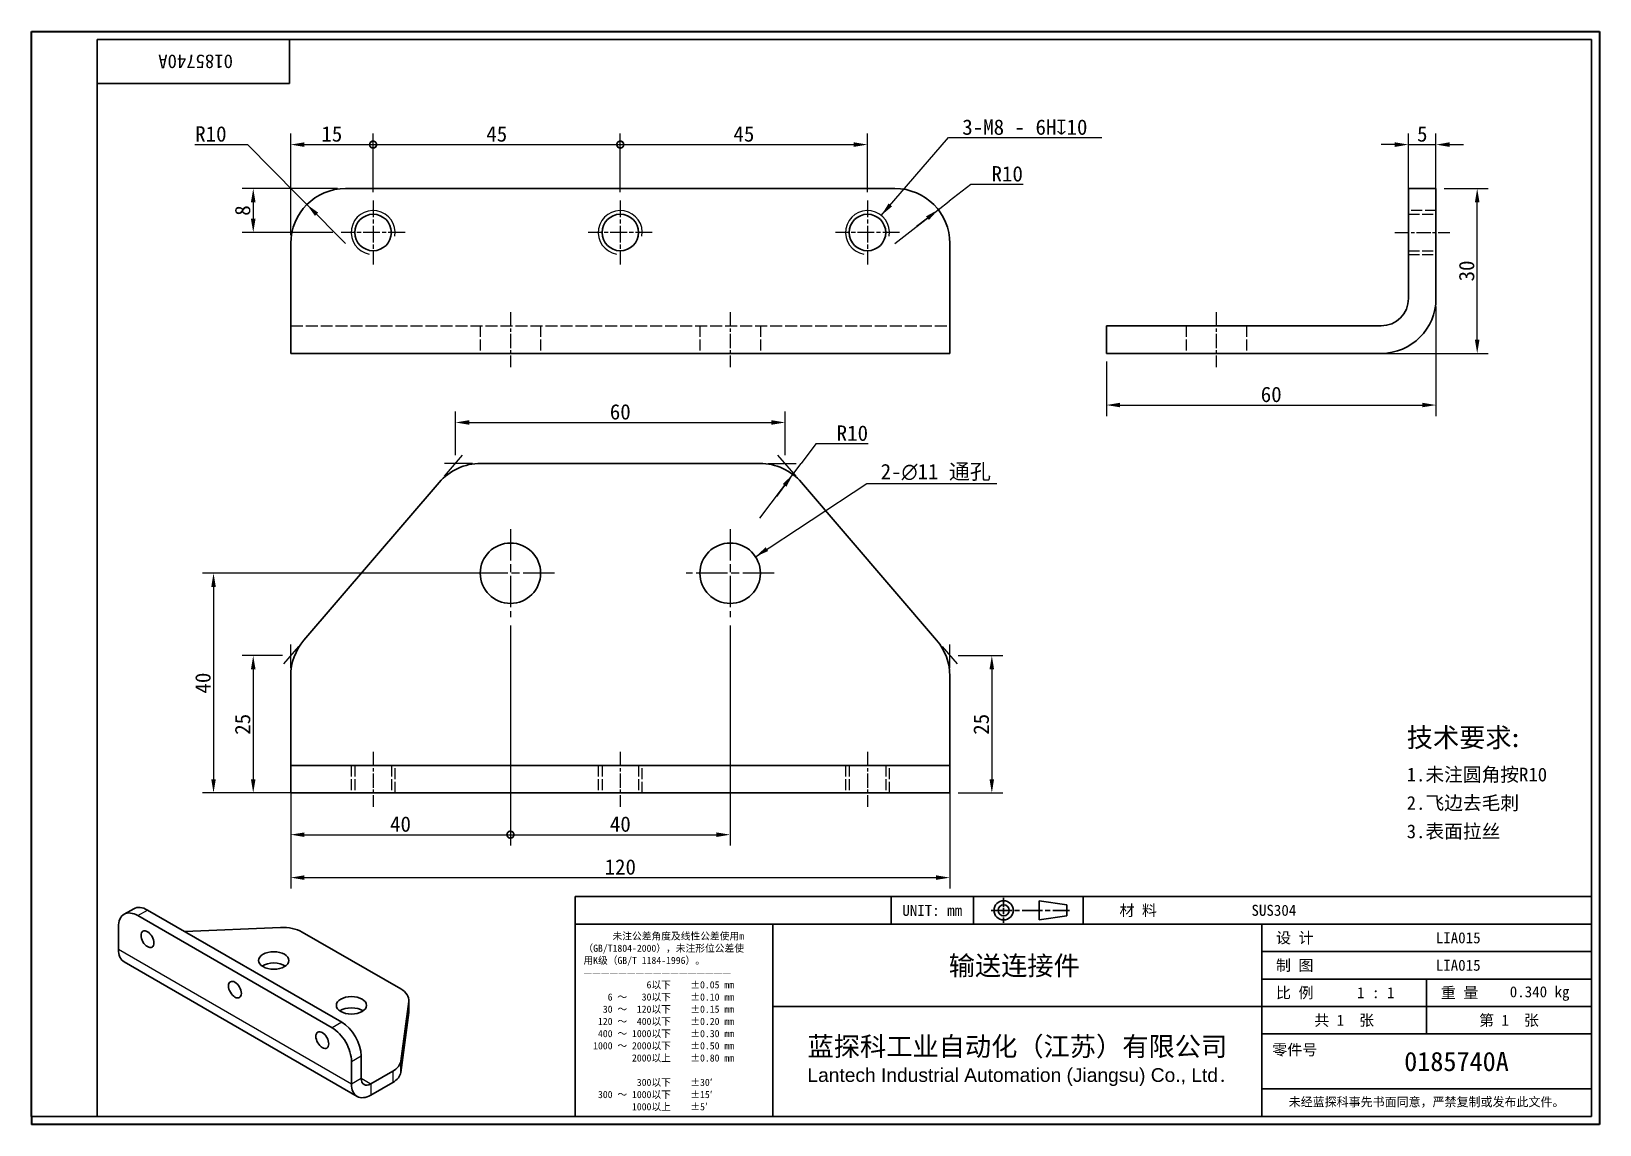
# Model space of a CAD drawing. Header units: millimetres. Extents: x 6 to 292, y 5 to 205.
import ezdxf
from ezdxf.enums import TextEntityAlignment as Align

# ---------------------------------------------------------------- set-up
doc = ezdxf.new("R2010")
doc.units = ezdxf.units.MM
doc.linetypes.add('CHAIN', pattern=[0.3543, 0.2362, -0.0295, 0.0591, -0.0295])
doc.linetypes.add('DASHED', pattern=[0.2067, 0.1654, -0.0413])
for name, color, linetype, lineweight in [('1', 7, 'Continuous', 18), ('可见 (ISO)', 7, 'Continuous', 25), ('可见窄的 (ISO)', 7, 'Continuous', 18), ('图框 (ISO)', 7, 'Continuous', 35), ('标题 (ISO)', 7, 'Continuous', 25)]:
    doc.layers.add(name, color=color, linetype=linetype, lineweight=lineweight)
for name, color, linetype, lineweight, true_color in [('中心标记 (ISO)', 1, 'CHAIN', 18, 0xff0000), ('中心线 (ISO)', 1, 'CHAIN', 18, 0xff0000), ('尺寸 (ISO)', 7, 'Continuous', 18, 0x008000), ('符号 (ISO)', 7, 'Continuous', 18, 0x008000), ('隐藏 (ISO)', 5, 'DASHED', 18, 0x0000ff)]:
    doc.layers.add(name, color=color, linetype=linetype, lineweight=lineweight, true_color=true_color)
doc.styles.add('文本样式164', font='SimSun.ttf')
doc.styles.add('文本样式165', font='SimSun.ttf')
doc.styles.add('文本样式74', font='SimSun.ttf')
doc.styles.add('最新国标', font='simfang.ttf')
doc.styles.add('注释文本 (ISO)', font='simfang.ttf')
doc.dimstyles.new('默认 (GB)', dxfattribs={"dimtxt": 2.8, "dimasz": 2.5, "dimexe": 2, "dimexo": 1.5, "dimgap": 0.5, "dimtad": 1, "dimtoh": 1, "dimdsep": 46, "dimtxsty": '最新国标', "dimcen": 0.09, "dimdle": 10, "dimclrd": 256, "dimclre": 256, "dimclrt": 256, "dimaunit": 1, "dimadec": 3, "dimazin": 2, "dimtfac": 0.535714, "dimtdec": 3, "dimtmove": 0, "dimatfit": 3, "dimfxl": 0, "dimtolj": 1, "dimlwd": -1, "dimlwe": -1, "dimarcsym": 0})
doc.dimstyles.new('默认 (GB)$7', dxfattribs={"dimtxt": 2.8, "dimasz": 2.5, "dimexe": 2, "dimexo": 1.5, "dimgap": 0.5, "dimtad": 1, "dimtoh": 1, "dimdsep": 46, "dimtxsty": '最新国标', "dimcen": 0.09, "dimdle": 10, "dimclrd": 256, "dimclre": 256, "dimclrt": 256, "dimaunit": 1, "dimadec": 3, "dimazin": 2, "dimtfac": 0.535714, "dimtdec": 3, "dimtmove": 0, "dimatfit": 3, "dimfxl": 0, "dimtolj": 1, "dimlwd": -1, "dimlwe": -1, "dimarcsym": 0})

# ---------------------------------------------------------------- blocks, each defined once
blk = doc.blocks.new('图框 最新国标')
at = {"layer": '图框 (ISO)'}
for p, q in [((6, 7), (6, 204.5)), ((6, 204.5), (291.5, 204.5)), ((291.5, 204.5), (291.5, 5.5)), ((6, 7), (6, 5.5)), ((6, 7), (6, 5.5)), ((291.5, 5.5), (6, 5.5))]:
    blk.add_line(p, q, dxfattribs=at)
at = {"layer": '图框 (ISO)', "color": 7, "linetype": 'Continuous', "lineweight": 25}
for p, q in [((18, 203), (290, 203)), ((18, 7), (18, 203)), ((18, 203), (290, 203)), ((53, 203), (53, 195)), ((290, 203), (290, 7)), ((290, 203), (290, 7)), ((53, 195), (18, 195)), ((290, 7), (6, 7)), ((290, 7), (18, 7))]:
    blk.add_line(p, q, dxfattribs=at)
at = {"layer": '图框 (ISO)', "style": '文本样式74'}
blk.add_attdef('零件代号_001', (42.7, 200.25), '', height=2.5, rotation=180, dxfattribs=at)
blk = doc.blocks.new('标题栏 最新国标')
at = {"layer": '标题 (ISO)'}
for p, q in [((381.98, -183.84), (196.98, -183.84)), ((196.98, -183.84), (196.98, -223.84)), ((254.48, -183.84), (254.48, -188.84)), ((269.48, -183.84), (269.48, -188.84)), ((281.48, -188.09), (281.48, -184.59)), ((281.48, -184.59), (286.48, -185.34)), ((286.48, -185.34), (286.48, -187.34)), ((289.48, -183.84), (289.48, -188.84)), ((381.98, -223.84), (381.98, -183.84)), ((383.48, -183.84), (383.48, -225.34)), ((286.48, -187.34), (281.48, -188.09)), ((196.98, -188.84), (381.98, -188.84)), ((232.98, -188.84), (232.98, -223.84)), ((321.98, -188.84), (321.98, -223.84)), ((321.98, -193.84), (381.98, -193.84)), ((321.98, -198.84), (381.98, -198.84)), ((351.98, -198.84), (351.98, -208.84)), ((321.98, -203.84), (232.98, -203.84)), ((321.98, -203.84), (381.98, -203.84)), ((321.98, -208.84), (381.98, -208.84)), ((321.98, -218.84), (381.98, -218.84)), ((196.98, -223.84), (381.98, -223.84)), ((383.48, -225.34), (196.98, -225.34))]:
    blk.add_line(p, q, dxfattribs=at)
at = {"layer": '标题 (ISO)', "linetype": 'CHAIN', "ltscale": 5.000333}
blk.add_line((274.98, -184.09), (274.98, -188.59), dxfattribs=at)
at = {"layer": '标题 (ISO)', "linetype": 'CHAIN', "ltscale": 15.834605}
blk.add_line((272.73, -186.34), (286.98, -186.34), dxfattribs=at)
at = {"layer": '标题 (ISO)'}
for radius in [1.75, 1]:
    blk.add_circle((274.98, -186.34), radius, dxfattribs=at)
at = {"layer": '1', "style": '文本样式164'}
for s, p in [('UNIT: mm', (261.98, -186.34)), ('材 料', (299.48, -186.34)), ('设 计', (327.98, -191.34)), ('制 图', (327.98, -196.34)), ('比 例', (327.98, -201.34)), ('重 量', (357.98, -201.34)), ('共 1  张', (336.98, -206.34)), ('第 1  张', (366.98, -206.34))]:
    blk.add_text(s, height=2, dxfattribs=at).set_placement(p, align=Align.MIDDLE_CENTER)
at = {"layer": '标题 (ISO)', "style": '注释文本 (ISO)'}
for s, insert, char_height, attachment_point, line_spacing_factor in [('\\fSimSun|b0|i0;{\\H1.3000;      未注公差角度及线性公差使用m\\P}\\fSimSun|b0|i0;{\\H1.3000;（GB/T1804-2000），未注形位公差使\\P}\\fSimSun|b0|i0;{\\H1.3000;用K级（GB/T 1184-1996）。\\P}\\fSimSun|b0|i0;{\\H1.3000;—————————————————\\P}\\fSimSun|b0|i0;{\\H1.3000;             6以下    ±0.05 mm\\P}\\fSimSun|b0|i0;{\\H1.3000;     6 ～   30以下    ±0.10 mm\\P}\\fSimSun|b0|i0;{\\H1.3000;    30 ～  120以下    ±0.15 mm\\P}\\fSimSun|b0|i0;{\\H1.3000;   120 ～  400以下    ±0.20 mm\\P}\\fSimSun|b0|i0;{\\H1.3000;   400 ～ 1000以下    ±0.30 mm\\P}\\fSimSun|b0|i0;{\\H1.3000;  1000 ～ 2000以下    ±0.50 mm\\P}\\fSimSun|b0|i0;{\\H1.3000;          2000以上    ±0.80 mm\\P}\\fSimSun|b0|i0;{\\H1.3000;\\P}\\fSimSun|b0|i0;{\\H1.3000;           300以下    ±30′\\P}\\fSimSun|b0|i0;{\\H1.3000;   300 ～ 1000以下    ±15′\\P}\\fSimSun|b0|i0;{\\H1.3000;          1000以上    ±5′}', (198.48, -206.63), 1.3, 4, 1.023913), ('{\\fMicrosoft YaHei|b0|i0|c134|p34;\\H1.75x;蓝探科工业自动化（江苏）有限公司\\P\\fArial|b0|i0|c0|p34;\\H0.71429x;Lantech Industrial Automation (Jiangsu) Co., Ltd\\fFangSong|b0|i0|c134|p49;.\\H1.15195x; }', (277.48, -213.84), 2, 5, 0.978695)]:
    blk.add_mtext(s, dxfattribs=dict(at, insert=insert, char_height=char_height, attachment_point=attachment_point, line_spacing_factor=line_spacing_factor))
at = {"layer": '标题 (ISO)', "attachment_point": 5, "style": '注释文本 (ISO)'}
for s, insert, char_height in [('\\fFangSong|b0|i0;零件号', (327.98, -211.84), 2), ('\\fSimSun|b0|i0;{\\H1.6000;未经蓝探科事先书面同意，严禁复制或发布此文件。}', (351.98, -221.34), 1.6)]:
    blk.add_mtext(s, dxfattribs=dict(at, insert=insert, char_height=char_height))
at = {"layer": '标题 (ISO)'}
for tag, p, height, style in [('材料_001', (320.09, -187.33), 2, '注释文本 (ISO)'), ('设计人_001', (353.65, -192.33), 2, '注释文本 (ISO)'), ('库存编号_001', (264.99, -198.15), 3.5, '文本样式165'), ('设计人_001', (353.65, -197.33), 2, '注释文本 (ISO)'), ('视图比例_001', (339.32, -202.33), 2, '注释文本 (ISO)'), ('质量\\P3;_001', (367.12, -202.16), 2, '注释文本 (ISO)'), ('零件代号_001', (347.9, -215.59), 3.5, '文本样式165')]:
    blk.add_attdef(tag, p, '', height=height, dxfattribs=dict(at, style=style))
blk = doc.blocks.new('_DotSmall')
at = {"color": 0, "linetype": 'ByBlock', "const_width": 0.5}
blk.add_lwpolyline([(-0.0625, 0, 1), (0.0625, 0, 1)], format="xyb", close=True, dxfattribs=at)
blk = doc.blocks.new('*D5')
at = {"layer": 'Defpoints', "color": 0, "transparency": 16777216}
for p in [(68.21, 183.89), (68.21, 173.71), (53.21, 165.89)]:
    blk.add_point(p, dxfattribs=at)
at = {"layer": '尺寸 (ISO)', "color": 116, "true_color": 0x00803f, "transparency": 16777216}
for p, q in [((53.21, 167.39), (53.21, 185.89)), ((68.21, 175.21), (68.21, 185.89)), ((55.71, 183.89), (68.21, 183.89))]:
    blk.add_line(p, q, dxfattribs=at)
blk.add_solid([(55.71, 184.31), (55.71, 183.47), (53.21, 183.89)], dxfattribs=at)
at = {"layer": '尺寸 (ISO)', "color": 116, "true_color": 0x00803f, "transparency": 16777216, "xscale": 2.5, "yscale": 2.5, "zscale": 2.5}
blk.add_blockref('_DotSmall', (68.21, 183.89), dxfattribs=at)
at = {"layer": '尺寸 (ISO)', "transparency": 16777216, "insert": (60.7, 185.81), "char_height": 2.8, "attachment_point": 5, "style": '最新国标'}
blk.add_mtext('\\A1;15', dxfattribs=at)
blk = doc.blocks.new('*D7')
at = {"layer": 'Defpoints', "color": 0, "transparency": 16777216}
for p in [(113.21, 183.89), (68.21, 173.71), (113.21, 173.71)]:
    blk.add_point(p, dxfattribs=at)
at = {"layer": '尺寸 (ISO)', "color": 116, "true_color": 0x00803f, "transparency": 16777216}
for p, q in [((68.21, 175.21), (68.21, 185.89)), ((113.21, 175.21), (113.21, 185.89)), ((68.21, 183.89), (113.21, 183.89))]:
    blk.add_line(p, q, dxfattribs=at)
at = {"layer": '尺寸 (ISO)', "color": 116, "true_color": 0x00803f, "transparency": 16777216, "xscale": 2.5, "yscale": 2.5, "zscale": 2.5, "rotation": 180}
blk.add_blockref('_DotSmall', (68.21, 183.89), dxfattribs=at)
at = {"layer": '尺寸 (ISO)', "color": 116, "true_color": 0x00803f, "transparency": 16777216, "xscale": 2.5, "yscale": 2.5, "zscale": 2.5}
blk.add_blockref('_DotSmall', (113.21, 183.89), dxfattribs=at)
at = {"layer": '尺寸 (ISO)', "transparency": 16777216, "insert": (90.72, 185.81), "char_height": 2.8, "attachment_point": 5, "style": '最新国标'}
blk.add_mtext('\\A1;45', dxfattribs=at)
blk = doc.blocks.new('*D8')
at = {"layer": 'Defpoints', "color": 0, "transparency": 16777216}
for p in [(158.21, 183.89), (113.21, 173.71), (158.21, 173.71)]:
    blk.add_point(p, dxfattribs=at)
at = {"layer": '尺寸 (ISO)', "color": 116, "true_color": 0x00803f, "transparency": 16777216}
for p, q in [((113.21, 175.21), (113.21, 185.89)), ((158.21, 175.21), (158.21, 185.89)), ((113.21, 183.89), (155.71, 183.89))]:
    blk.add_line(p, q, dxfattribs=at)
blk.add_solid([(155.71, 184.31), (155.71, 183.47), (158.21, 183.89)], dxfattribs=at)
at = {"layer": '尺寸 (ISO)', "color": 116, "true_color": 0x00803f, "transparency": 16777216, "xscale": 2.5, "yscale": 2.5, "zscale": 2.5, "rotation": 180}
blk.add_blockref('_DotSmall', (113.21, 183.89), dxfattribs=at)
at = {"layer": '尺寸 (ISO)', "transparency": 16777216, "insert": (135.72, 185.81), "char_height": 2.8, "attachment_point": 5, "style": '最新国标'}
blk.add_mtext('\\A1;45', dxfattribs=at)
blk = doc.blocks.new('*D9')
at = {"layer": 'Defpoints', "color": 0, "transparency": 16777216}
for p in [(261.71, 155.89), (201.71, 145.89), (261.71, 136.48)]:
    blk.add_point(p, dxfattribs=at)
at = {"layer": '尺寸 (ISO)', "color": 116, "true_color": 0x00803f, "transparency": 16777216}
for p, q in [((261.71, 154.39), (261.71, 134.48)), ((201.71, 144.39), (201.71, 134.48)), ((204.21, 136.48), (259.21, 136.48))]:
    blk.add_line(p, q, dxfattribs=at)
for points in [[(204.21, 136.9), (204.21, 136.07), (201.71, 136.48)], [(259.21, 136.9), (259.21, 136.07), (261.71, 136.48)]]:
    blk.add_solid(points, dxfattribs=at)
at = {"layer": '尺寸 (ISO)', "transparency": 16777216, "insert": (231.71, 138.4), "char_height": 2.8, "attachment_point": 5, "style": '最新国标'}
blk.add_mtext('\\A1;60', dxfattribs=at)
blk = doc.blocks.new('*D10')
at = {"layer": 'Defpoints', "color": 0, "transparency": 16777216}
for p in [(261.71, 175.89), (269.21, 175.89), (240.41, 145.89)]:
    blk.add_point(p, dxfattribs=at)
at = {"layer": '尺寸 (ISO)', "color": 116, "true_color": 0x00803f, "transparency": 16777216}
for p, q in [((263.21, 175.89), (271.21, 175.89)), ((269.21, 148.39), (269.21, 173.39)), ((241.91, 145.89), (271.21, 145.89))]:
    blk.add_line(p, q, dxfattribs=at)
for points in [[(268.79, 173.39), (269.63, 173.39), (269.21, 175.89)], [(268.79, 148.39), (269.63, 148.39), (269.21, 145.89)]]:
    blk.add_solid(points, dxfattribs=at)
at = {"layer": '尺寸 (ISO)', "transparency": 16777216, "insert": (267.3, 160.89), "char_height": 2.8, "attachment_point": 5, "rotation": 90, "style": '最新国标'}
blk.add_mtext('\\A1;30', dxfattribs=at)
blk = doc.blocks.new('*D11')
at = {"layer": 'Defpoints', "color": 0, "transparency": 16777216}
for p in [(261.71, 183.89), (256.71, 165.89), (261.71, 165.89)]:
    blk.add_point(p, dxfattribs=at)
at = {"layer": '尺寸 (ISO)', "color": 116, "true_color": 0x00803f, "transparency": 16777216}
for p, q in [((256.71, 167.39), (256.71, 185.89)), ((261.71, 167.39), (261.71, 185.89)), ((254.21, 183.89), (251.71, 183.89)), ((256.71, 183.89), (261.71, 183.89)), ((264.21, 183.89), (266.71, 183.89))]:
    blk.add_line(p, q, dxfattribs=at)
for points in [[(254.21, 184.31), (254.21, 183.47), (256.71, 183.89)], [(264.21, 184.31), (264.21, 183.47), (261.71, 183.89)]]:
    blk.add_solid(points, dxfattribs=at)
at = {"layer": '尺寸 (ISO)', "transparency": 16777216, "insert": (259.21, 185.81), "char_height": 2.8, "attachment_point": 5, "style": '最新国标'}
blk.add_mtext('\\A1;5', dxfattribs=at)
blk = doc.blocks.new('*D12')
at = {"layer": 'Defpoints', "color": 0, "transparency": 16777216}
for p in [(56.16, 172.98), (63.21, 165.89)]:
    blk.add_point(p, dxfattribs=at)
at = {"layer": '尺寸 (ISO)', "color": 116, "true_color": 0x00803f, "transparency": 16777216}
for p, q in [((35.77, 183.89), (45.32, 183.89)), ((45.32, 183.89), (54.4, 174.76)), ((56.16, 172.98), (54.4, 174.76)), ((63.21, 165.89), (56.16, 172.98)), ((57.93, 171.21), (59.69, 169.44))]:
    blk.add_line(p, q, dxfattribs=at)
blk.add_solid([(58.22, 171.5), (57.63, 170.92), (56.16, 172.98)], dxfattribs=at)
at = {"layer": '尺寸 (ISO)', "transparency": 16777216, "insert": (38.68, 185.81), "char_height": 2.8, "attachment_point": 5, "style": '最新国标'}
blk.add_mtext('\\A1;R10', dxfattribs=at)
blk = doc.blocks.new('*D13')
at = {"layer": 'Defpoints', "color": 0, "transparency": 16777216}
for p in [(63.21, 175.89), (46.39, 167.89), (62.39, 167.89)]:
    blk.add_point(p, dxfattribs=at)
at = {"layer": '尺寸 (ISO)', "color": 116, "true_color": 0x00803f, "transparency": 16777216}
for p, q in [((61.71, 175.89), (44.39, 175.89)), ((46.39, 173.39), (46.39, 170.39)), ((60.89, 167.89), (44.39, 167.89))]:
    blk.add_line(p, q, dxfattribs=at)
for points in [[(45.97, 173.39), (46.81, 173.39), (46.39, 175.89)], [(45.97, 170.39), (46.81, 170.39), (46.39, 167.89)]]:
    blk.add_solid(points, dxfattribs=at)
at = {"layer": '尺寸 (ISO)', "transparency": 16777216, "insert": (44.47, 171.89), "char_height": 2.8, "attachment_point": 5, "rotation": 90, "style": '最新国标'}
blk.add_mtext('\\A1;8', dxfattribs=at)
blk = doc.blocks.new('*D14')
at = {"layer": 'Defpoints', "color": 0, "transparency": 16777216}
for p in [(53.21, 90.87), (46.39, 65.87), (63.21, 65.87)]:
    blk.add_point(p, dxfattribs=at)
at = {"layer": '尺寸 (ISO)', "color": 116, "true_color": 0x00803f, "transparency": 16777216}
for p, q in [((51.71, 90.87), (44.39, 90.87)), ((46.39, 88.37), (46.39, 68.37)), ((61.71, 65.87), (44.39, 65.87))]:
    blk.add_line(p, q, dxfattribs=at)
for points in [[(45.97, 88.37), (46.81, 88.37), (46.39, 90.87)], [(45.97, 68.37), (46.81, 68.37), (46.39, 65.87)]]:
    blk.add_solid(points, dxfattribs=at)
at = {"layer": '尺寸 (ISO)', "transparency": 16777216, "insert": (44.47, 78.37), "char_height": 2.8, "attachment_point": 5, "rotation": 90, "style": '最新国标'}
blk.add_mtext('\\A1;25', dxfattribs=at)
blk = doc.blocks.new('*D15')
at = {"layer": 'Defpoints', "color": 0, "transparency": 16777216}
for p in [(173.21, 90.87), (173.21, 65.87), (180.85, 65.87)]:
    blk.add_point(p, dxfattribs=at)
at = {"layer": '尺寸 (ISO)', "color": 116, "true_color": 0x00803f, "transparency": 16777216}
for p, q in [((174.71, 90.87), (182.85, 90.87)), ((180.85, 88.37), (180.85, 68.37)), ((174.71, 65.87), (182.85, 65.87))]:
    blk.add_line(p, q, dxfattribs=at)
for points in [[(180.43, 88.37), (181.26, 88.37), (180.85, 90.87)], [(180.43, 68.37), (181.26, 68.37), (180.85, 65.87)]]:
    blk.add_solid(points, dxfattribs=at)
at = {"layer": '尺寸 (ISO)', "transparency": 16777216, "insert": (178.93, 78.37), "char_height": 2.8, "attachment_point": 5, "rotation": 90, "style": '最新国标'}
blk.add_mtext('\\A1;25', dxfattribs=at)
blk = doc.blocks.new('*D16')
at = {"layer": 'Defpoints', "color": 0, "transparency": 16777216}
for p in [(93.21, 105.87), (39.16, 65.87), (63.21, 65.87)]:
    blk.add_point(p, dxfattribs=at)
at = {"layer": '尺寸 (ISO)', "color": 116, "true_color": 0x00803f, "transparency": 16777216}
for p, q in [((91.71, 105.87), (37.16, 105.87)), ((39.16, 103.37), (39.16, 68.37)), ((61.71, 65.87), (37.16, 65.87))]:
    blk.add_line(p, q, dxfattribs=at)
for points in [[(38.75, 103.37), (39.58, 103.37), (39.16, 105.87)], [(38.75, 68.37), (39.58, 68.37), (39.16, 65.87)]]:
    blk.add_solid(points, dxfattribs=at)
at = {"layer": '尺寸 (ISO)', "transparency": 16777216, "insert": (37.25, 85.87), "char_height": 2.8, "attachment_point": 5, "rotation": 90, "style": '最新国标'}
blk.add_mtext('\\A1;40', dxfattribs=at)
blk = doc.blocks.new('*D17')
at = {"layer": 'Defpoints', "color": 0, "transparency": 16777216}
for p in [(93.21, 97.87), (53.21, 75.87), (93.21, 58.28)]:
    blk.add_point(p, dxfattribs=at)
at = {"layer": '尺寸 (ISO)', "color": 116, "true_color": 0x00803f, "transparency": 16777216}
for p, q in [((93.21, 96.37), (93.21, 56.28)), ((53.21, 74.37), (53.21, 56.28)), ((55.71, 58.28), (93.21, 58.28))]:
    blk.add_line(p, q, dxfattribs=at)
blk.add_solid([(55.71, 58.69), (55.71, 57.86), (53.21, 58.28)], dxfattribs=at)
at = {"layer": '尺寸 (ISO)', "color": 116, "true_color": 0x00803f, "transparency": 16777216, "xscale": 2.5, "yscale": 2.5, "zscale": 2.5}
blk.add_blockref('_DotSmall', (93.21, 58.28), dxfattribs=at)
at = {"layer": '尺寸 (ISO)', "transparency": 16777216, "insert": (73.2, 60.19), "char_height": 2.8, "attachment_point": 5, "style": '最新国标'}
blk.add_mtext('\\A1;40', dxfattribs=at)
blk = doc.blocks.new('*D18')
at = {"layer": 'Defpoints', "color": 0, "transparency": 16777216}
for p in [(93.21, 97.87), (133.21, 97.87), (133.21, 58.28)]:
    blk.add_point(p, dxfattribs=at)
at = {"layer": '尺寸 (ISO)', "color": 116, "true_color": 0x00803f, "transparency": 16777216}
for p, q in [((93.21, 96.37), (93.21, 56.28)), ((133.21, 96.37), (133.21, 56.28)), ((93.21, 58.28), (130.71, 58.28))]:
    blk.add_line(p, q, dxfattribs=at)
blk.add_solid([(130.71, 58.69), (130.71, 57.86), (133.21, 58.28)], dxfattribs=at)
at = {"layer": '尺寸 (ISO)', "color": 116, "true_color": 0x00803f, "transparency": 16777216, "xscale": 2.5, "yscale": 2.5, "zscale": 2.5, "rotation": 180}
blk.add_blockref('_DotSmall', (93.21, 58.28), dxfattribs=at)
at = {"layer": '尺寸 (ISO)', "transparency": 16777216, "insert": (113.22, 60.19), "char_height": 2.8, "attachment_point": 5, "style": '最新国标'}
blk.add_mtext('\\A1;40', dxfattribs=at)
blk = doc.blocks.new('*D19')
at = {"layer": 'Defpoints', "color": 0, "transparency": 16777216}
for p in [(143.21, 133.31), (83.21, 125.87), (143.21, 125.87)]:
    blk.add_point(p, dxfattribs=at)
at = {"layer": '尺寸 (ISO)', "color": 116, "true_color": 0x00803f, "transparency": 16777216}
for p, q in [((83.21, 127.37), (83.21, 135.31)), ((143.21, 127.37), (143.21, 135.31)), ((85.71, 133.31), (140.71, 133.31))]:
    blk.add_line(p, q, dxfattribs=at)
for points in [[(85.71, 133.73), (85.71, 132.89), (83.21, 133.31)], [(140.71, 133.73), (140.71, 132.89), (143.21, 133.31)]]:
    blk.add_solid(points, dxfattribs=at)
at = {"layer": '尺寸 (ISO)', "transparency": 16777216, "insert": (113.21, 135.23), "char_height": 2.8, "attachment_point": 5, "style": '最新国标'}
blk.add_mtext('\\A1;60', dxfattribs=at)
blk = doc.blocks.new('*D20')
at = {"layer": 'Defpoints', "color": 0, "transparency": 16777216}
for p in [(144.63, 123.86), (138.61, 115.87)]:
    blk.add_point(p, dxfattribs=at)
at = {"layer": '尺寸 (ISO)', "color": 116, "true_color": 0x00803f, "transparency": 16777216}
for p, q in [((148.82, 129.43), (146.13, 125.86)), ((158.36, 129.43), (148.82, 129.43)), ((144.63, 123.86), (146.13, 125.86)), ((138.61, 115.87), (144.63, 123.86)), ((143.12, 121.86), (141.62, 119.86))]:
    blk.add_line(p, q, dxfattribs=at)
blk.add_solid([(142.79, 122.11), (143.46, 121.61), (144.63, 123.86)], dxfattribs=at)
at = {"layer": '尺寸 (ISO)', "transparency": 16777216, "insert": (155.46, 131.35), "char_height": 2.8, "attachment_point": 5, "style": '最新国标'}
blk.add_mtext('\\A1;R10', dxfattribs=at)
blk = doc.blocks.new('*D21')
at = {"layer": 'Defpoints', "color": 0, "transparency": 16777216}
for p in [(171.1, 172.04), (163.21, 165.89)]:
    blk.add_point(p, dxfattribs=at)
at = {"layer": '尺寸 (ISO)', "color": 116, "true_color": 0x00803f, "transparency": 16777216}
for p, q in [((177, 176.64), (173.07, 173.57)), ((186.55, 176.64), (177, 176.64)), ((163.21, 165.89), (171.1, 172.04)), ((171.1, 172.04), (173.07, 173.57)), ((169.13, 170.5), (167.16, 168.96))]:
    blk.add_line(p, q, dxfattribs=at)
blk.add_solid([(168.87, 170.83), (169.39, 170.17), (171.1, 172.04)], dxfattribs=at)
at = {"layer": '尺寸 (ISO)', "transparency": 16777216, "insert": (183.65, 178.55), "char_height": 2.8, "attachment_point": 5, "style": '最新国标'}
blk.add_mtext('\\A1;R10', dxfattribs=at)
blk = doc.blocks.new('*D22')
at = {"layer": 'Defpoints', "color": 0, "transparency": 16777216}
for p in [(53.21, 75.87), (173.21, 75.87), (173.21, 50.46)]:
    blk.add_point(p, dxfattribs=at)
at = {"layer": '尺寸 (ISO)', "color": 116, "true_color": 0x00803f, "transparency": 16777216}
for p, q in [((53.21, 74.37), (53.21, 48.46)), ((173.21, 74.37), (173.21, 48.46)), ((55.71, 50.46), (170.71, 50.46))]:
    blk.add_line(p, q, dxfattribs=at)
for points in [[(55.71, 50.88), (55.71, 50.05), (53.21, 50.46)], [(170.71, 50.88), (170.71, 50.05), (173.21, 50.46)]]:
    blk.add_solid(points, dxfattribs=at)
at = {"layer": '尺寸 (ISO)', "transparency": 16777216, "insert": (113.21, 52.38), "char_height": 2.8, "attachment_point": 5, "style": '最新国标'}
blk.add_mtext('\\A1;120', dxfattribs=at)

msp = doc.modelspace()

# ---------------------------------------------------------------- linework, layer by layer
at = {"layer": '中心标记 (ISO)', "ltscale": 12.942133}
for p, q in [((68.2143, 173.7139), (68.2143, 162.0669)), ((113.2143, 173.7139), (113.2143, 162.0669)), ((158.2143, 173.7139), (158.2143, 162.0669)), ((74.0378, 167.8904), (62.3908, 167.8904)), ((119.0378, 167.8904), (107.3908, 167.8904)), ((164.0378, 167.8904), (152.3908, 167.8904))]:
    msp.add_line(p, q, dxfattribs=at)
at = {"layer": '中心标记 (ISO)', "ltscale": 23.990969}
for p, q in [((93.2143, 113.8668), (93.2143, 97.8668)), ((133.2143, 113.8668), (133.2143, 97.8668)), ((101.2143, 105.8668), (85.2143, 105.8668)), ((141.2143, 105.8668), (125.2143, 105.8668))]:
    msp.add_line(p, q, dxfattribs=at)
at = {"layer": '中心线 (ISO)', "ltscale": 11.111974}
for p, q in [((254.209, 167.8904), (264.209, 167.8904)), ((93.2143, 153.3904), (93.2143, 143.3904)), ((133.2143, 153.3904), (133.2143, 143.3904)), ((221.709, 153.3904), (221.709, 143.3904)), ((68.2143, 73.3668), (68.2143, 63.3668)), ((113.2143, 73.3668), (113.2143, 63.3668)), ((158.2143, 73.3668), (158.2143, 63.3668))]:
    msp.add_line(p, q, dxfattribs=at)
at = {"layer": '可见 (ISO)'}
for p, q in [((63.2143, 175.8904), (163.2143, 175.8904)), ((261.709, 175.8904), (256.709, 175.8904)), ((256.709, 165.8904), (256.709, 175.8904)), ((261.709, 175.8904), (261.709, 165.8904)), ((53.2143, 155.8904), (53.2143, 165.8904)), ((173.2143, 165.8904), (173.2143, 155.8904)), ((256.709, 165.8904), (256.709, 155.8904)), ((261.709, 155.8904), (261.709, 165.8904)), ((53.2143, 155.8904), (53.2143, 145.8904)), ((173.2143, 145.8904), (173.2143, 155.8904)), ((201.709, 150.8904), (205.2011, 150.8904)), ((201.709, 150.8904), (201.709, 145.8904)), ((233.9003, 150.8904), (205.2011, 150.8904)), ((233.9003, 150.8904), (240.4082, 150.8904)), ((251.709, 150.8904), (240.4082, 150.8904)), ((173.2143, 145.8904), (53.2143, 145.8904)), ((205.2011, 145.8904), (201.709, 145.8904)), ((233.9003, 145.8904), (205.2011, 145.8904)), ((240.4082, 145.8904), (233.9003, 145.8904)), ((251.709, 145.8904), (240.4082, 145.8904)), ((87.8137, 125.8668), (138.615, 125.8668)), ((55.6218, 93.6755), (80.2211, 122.3747)), ((146.2076, 122.3747), (170.8069, 93.6755)), ((53.2143, 75.8668), (53.2143, 87.1675)), ((173.2143, 87.1675), (173.2143, 75.8668)), ((53.2143, 70.8668), (53.2143, 75.8668)), ((173.2143, 70.8668), (173.2143, 75.8668)), ((53.2143, 70.8668), (63.2143, 70.8668)), ((53.2143, 70.8668), (53.2143, 65.8668)), ((63.2143, 70.8668), (163.2143, 70.8668)), ((163.2143, 70.8668), (173.2143, 70.8668)), ((173.2143, 65.8668), (173.2143, 70.8668)), ((63.2143, 65.8668), (53.2143, 65.8668)), ((63.2143, 65.8668), (163.2143, 65.8668)), ((173.2143, 65.8668), (163.2143, 65.8668)), ((24.6471, 44.8103), (22.8794, 43.7897)), ((25.3794, 43.5421), (60.7347, 23.1297)), ((27.1471, 44.5627), (62.5025, 24.1503)), ((21.8438, 37.4183), (21.8438, 41.5008)), ((33.9657, 40.626), (51.3708, 41.399)), ((55.2898, 40.562), (73.2507, 30.1922)), ((65.3058, 10.6346), (22.8794, 35.1295)), ((74.7005, 27.9296), (73.2509, 17.05)), ((74.7005, 25.8883), (73.2509, 15.0088)), ((74.7152, 26.1097), (74.7152, 28.151)), ((66.038, 18.0265), (66.038, 13.9441)), ((64.2703, 17.0059), (64.2703, 12.9234)), ((71.8012, 15.2302), (67.8058, 12.9234)), ((71.8012, 13.189), (67.8058, 10.8822))]:
    msp.add_line(p, q, dxfattribs=at)
for centre, radius in [((68.2143, 167.8904), 3.3235), ((113.2143, 167.8904), 3.3235), ((158.2143, 167.8904), 3.3235), ((93.2143, 105.8668), 5.5), ((133.2143, 105.8668), 5.5)]:
    msp.add_circle(centre, radius, dxfattribs=at)
for centre, radius, start, end in [((63.2143, 165.8904), 10, 90, 180), ((163.2143, 165.8904), 10, 0, 90), ((251.709, 155.8904), 10, 270, 0), ((251.709, 155.8904), 5, 270, 0), ((87.8137, 115.8668), 10, 90, 139.398705), ((138.615, 115.8668), 10, 40.601295, 90), ((63.2143, 87.1675), 10, 139.398705, 180), ((163.2143, 87.1675), 10, 0, 40.601295)]:
    msp.add_arc(centre, radius, start, end, dxfattribs=at)
for centre, major_axis, start_param, end_param in [((25.3794, 39.4596), (-2.5, 4.3301), 5.49778714, 7.06858347), ((27.1471, 40.4802), (-2.5, 4.3301), 5.49778714, 6.28318531), ((51.7542, 38.5207), (5, 0), 0.78539816, 1.64756822), ((25.3794, 39.4596), (-2.5, -4.3301), 5.49778714, 6.28318531), ((50.1281, 33.3359), (-2.75, 0), 3.83977231, 5.58500565), ((69.7152, 28.151), (5, 0), 6.20641342, 7.06858347), ((64.2703, 25.1709), (-2.75, 0), 3.83977231, 5.58500565), ((69.7152, 26.1097), (5, 0), 6.20641342, 6.28318531), ((60.7347, 19.0472), (2.5, -4.3301), 0.78539816, 2.35619449), ((62.5025, 20.0678), (-2.5, 4.3301), 3.92699082, 5.49778714), ((68.2657, 17.2714), (5, 0), 5.49778714, 6.20641342), ((68.2657, 15.2302), (5, 0), 5.49778714, 6.20641342), ((67.8058, 14.9647), (-2.5, -4.3301), 5.49778714, 7.06858347), ((67.8058, 14.9647), (-1.25, -2.1651), 5.49778714, 7.06858347)]:
    msp.add_ellipse(centre, major_axis=major_axis, ratio=0.57735027, start_param=start_param, end_param=end_param, dxfattribs=at)
for centre, major_axis in [((27.1471, 39.2555), (0.8309, -1.4391)), ((50.1281, 35.3771), (-2.75, 0)), ((43.0571, 30.0699), (0.8309, -1.4391)), ((64.2703, 27.2121), (-2.75, 0)), ((58.967, 20.8843), (0.8309, -1.4391))]:
    msp.add_ellipse(centre, major_axis=major_axis, ratio=0.57735027, dxfattribs=at)
at = {"layer": '可见窄的 (ISO)'}
for p, q in [((25.3794, 43.5421), (27.1471, 44.5627)), ((21.8438, 37.4183), (64.2703, 12.9234)), ((74.7005, 27.9296), (74.7005, 25.8883)), ((62.5025, 24.1503), (60.7347, 23.1297)), ((64.2703, 17.0059), (66.038, 18.0265)), ((71.8012, 15.2302), (71.8012, 13.189)), ((73.2509, 15.0088), (73.2509, 17.05)), ((64.2703, 12.9234), (66.038, 13.9441)), ((66.038, 13.9441), (67.8058, 12.9234)), ((67.8058, 12.9234), (67.8058, 10.8822))]:
    msp.add_line(p, q, dxfattribs=at)
for centre in [(68.2143, 167.8904), (113.2143, 167.8904), (158.2143, 167.8904)]:
    msp.add_arc(centre, 4, 350, 260, dxfattribs=at)
at = {"layer": '尺寸 (ISO)'}
for p, q in [((81.1973, 123.5136), (84.5159, 127.3853)), ((86.3137, 125.8668), (81.2143, 125.8668)), ((140.115, 125.8668), (145.2143, 125.8668)), ((145.2314, 123.5136), (141.9128, 127.3853)), ((54.6456, 92.5366), (51.9128, 89.3483)), ((53.2143, 88.6675), (53.2143, 92.8668)), ((171.7831, 92.5366), (174.5159, 89.3483)), ((173.2143, 88.6675), (173.2143, 92.8668))]:
    msp.add_line(p, q, dxfattribs=at)
at = {"layer": '隐藏 (ISO)', "ltscale": 12.094824}
for p, q in [((261.709, 171.8904), (256.709, 171.8904)), ((256.709, 171.2139), (261.709, 171.2139)), ((256.709, 164.5669), (261.709, 164.5669)), ((256.709, 163.8904), (261.709, 163.8904)), ((87.7143, 150.8904), (87.7143, 145.8904)), ((98.7143, 150.8904), (98.7143, 145.8904)), ((127.7143, 150.8904), (127.7143, 145.8904)), ((138.7143, 150.8904), (138.7143, 145.8904)), ((216.209, 150.8904), (216.209, 145.8904)), ((227.209, 150.8904), (227.209, 145.8904)), ((64.2143, 70.8668), (64.2143, 65.8668)), ((64.8908, 70.8668), (64.8908, 65.8668)), ((71.5378, 70.8668), (71.5378, 65.8668)), ((72.2143, 65.8668), (72.2143, 70.8668)), ((109.2143, 70.8668), (109.2143, 65.8668)), ((109.8908, 70.8668), (109.8908, 65.8668)), ((116.5378, 70.8668), (116.5378, 65.8668)), ((117.2143, 65.8668), (117.2143, 70.8668)), ((154.2143, 70.8668), (154.2143, 65.8668)), ((154.8908, 70.8668), (154.8908, 65.8668)), ((161.5378, 70.8668), (161.5378, 65.8668)), ((162.2143, 65.8668), (162.2143, 70.8668))]:
    msp.add_line(p, q, dxfattribs=at)
at = {"layer": '隐藏 (ISO)', "ltscale": 13.194353}
msp.add_line((53.2143, 150.8904), (173.2143, 150.8904), dxfattribs=at)

# ---------------------------------------------------------------- block references
msp.add_blockref('图框 最新国标', (0, 0)).add_auto_attribs({'零件代号_001': '0185740A'})
ref = msp.add_blockref('标题栏 最新国标', (-91.9825, 230.8443))
ref.add_attrib('零件代号_001', '0185740A', (255.9204, 15.25), dxfattribs={"layer": '标题 (ISO)', "height": 3.5, "style": '文本样式165'})
ref.add_attrib('库存编号_001', '输送连接件', (173.0056, 32.6913), dxfattribs={"layer": '标题 (ISO)', "height": 3.5, "style": '文本样式165'})
ref.add_attrib('质量\\P3;_001', '0.340 kg', (275.1371, 28.6829), dxfattribs={"layer": '标题 (ISO)', "height": 2, "style": '注释文本 (ISO)'})
ref.add_attrib('视图比例_001', '1 : 1', (247.3371, 28.5171), dxfattribs={"layer": '标题 (ISO)', "height": 2, "style": '注释文本 (ISO)'})
ref.add_attrib('设计人_001', 'LIA015', (261.6686, 38.5114), dxfattribs={"layer": '标题 (ISO)', "height": 2, "style": '注释文本 (ISO)'})
ref.add_attrib('设计人_001', 'LIA015', (261.6686, 33.5114), dxfattribs={"layer": '标题 (ISO)', "height": 2, "style": '注释文本 (ISO)'})
ref.add_attrib('材料_001', 'SUS304', (228.1114, 43.5114), dxfattribs={"layer": '标题 (ISO)', "height": 2, "style": '注释文本 (ISO)'})

# ---------------------------------------------------------------- texts
at = {"layer": '符号 (ISO)'}
for s, insert, char_height, width, attachment_point, line_spacing_factor, style in [('3-M8 - 6H\\fAIGDT|b0|i0;{\\H2.8000;x}\\fFangSong|b0|i0;{\\H2.8000;10}', (175.4661, 185.6261), 2.8, 26.583034, 7, 0.49, '最新国标'), ('2-\\fAIGDT|b0|i0;{\\H2.8000;n}\\fFangSong|b0|i0;{\\H2.8000;11 通孔}', (160.6123, 122.6627), 2.8, 22.221006, 7, 0.49, '最新国标'), ('{\\H1.75x;技术要求\\fCalibri|b0|i0|c0|p34;:\\fFangSong|b0|i0|c134|p49;\\P\\H0.71429x;1.未注圆角按R10\\P2.飞边去毛刺\\P3.表面拉丝}', (256.3795, 67.5355), 2, 28.070176, 4, 1.240703, '注释文本 (ISO)')]:
    msp.add_mtext(s, dxfattribs=dict(at, insert=insert, char_height=char_height, width=width, attachment_point=attachment_point, line_spacing_factor=line_spacing_factor, style=style))

# ---------------------------------------------------------------- dimensions: what is measured, and where the dimension line sits
at = {"layer": '尺寸 (ISO)', "color": 116, "true_color": 0x00803f}
for center, mpoint, picture, middle in [((63.2143, 165.8904), (56.1641, 172.9823), '*D12', (38.6762, 183.8904)), ((163.2143, 165.8904), (171.1018, 172.0376), '*D21', (183.6457, 176.636)), ((138.615, 115.8668), (144.6251, 123.8592), '*D20', (155.4593, 129.4316))]:
    dim = msp.add_radius_dim(center=center, mpoint=mpoint, dimstyle='默认 (GB)', override={"dimgap": 0.5, "dimtih": 1, "dimdec": 2, "dimlfac": 1, "dimcen": 0, "dimtol": 0, "dimlim": 0, "dimtp": 0, "dimtm": 0, "dimtdec": 3}, dxfattribs=at)
    dim.commit()
    dim.dimension.update_dxf_attribs({"geometry": picture, "text_midpoint": middle, "dimtype": 164})
for base, p1, p2, angle, override, picture, middle in [((68.2143, 183.8904), (53.2143, 165.8904), (68.2143, 173.7139), 180, {"dimgap": 0.5, "dimtoh": 0, "dimdec": 2, "dimblk2": 'DotSmall', "dimsah": 1, "dimdle": 0, "dimtol": 0, "dimlim": 0, "dimtp": 0, "dimtm": 0, "dimtdec": 3, "dimtofl": 0, "dimatfit": 1}, '*D5', (60.7043, 183.8904)), ((113.2143, 183.8904), (68.2143, 173.7139), (113.2143, 173.7139), 180, {"dimgap": 0.5, "dimtoh": 0, "dimdec": 2, "dimblk1": 'DotSmall', "dimblk2": 'DotSmall', "dimsah": 1, "dimdle": 0, "dimtol": 0, "dimlim": 0, "dimtp": 0, "dimtm": 0, "dimtdec": 3, "dimtofl": 0, "dimatfit": 1}, '*D7', (90.7243, 183.8904)), ((158.2143, 183.8904), (113.2143, 173.7139), (158.2143, 173.7139), 180, {"dimgap": 0.5, "dimtoh": 0, "dimdec": 2, "dimblk1": 'DotSmall', "dimsah": 1, "dimdle": 0, "dimtol": 0, "dimlim": 0, "dimtp": 0, "dimtm": 0, "dimtdec": 3, "dimtofl": 0, "dimatfit": 1}, '*D8', (135.7243, 183.8904)), ((261.709, 183.8904), (256.709, 165.8904), (261.709, 165.8904), 180, {"dimgap": 0.5, "dimtoh": 0, "dimdec": 2, "dimtol": 0, "dimlim": 0, "dimtp": 0, "dimtm": 0, "dimtdec": 3, "dimtofl": 1, "dimatfit": 1}, '*D11', (259.209, 183.8904)), ((46.3908, 167.8904), (63.2143, 175.8904), (62.3908, 167.8904), 270, {"dimgap": 0.5, "dimtoh": 0, "dimdec": 2, "dimtol": 0, "dimlim": 0, "dimtp": 0, "dimtm": 0, "dimtdec": 3, "dimtofl": 0, "dimatfit": 1}, '*D13', (46.3908, 171.8904)), ((269.2114, 175.8904), (240.4082, 145.8904), (261.709, 175.8904), 90, {"dimgap": 0.5, "dimtoh": 0, "dimdec": 2, "dimtol": 0, "dimlim": 0, "dimtp": 0, "dimtm": 0, "dimtdec": 3, "dimtofl": 0, "dimatfit": 1}, '*D10', (269.2114, 160.8904)), ((261.709, 136.4826), (201.709, 145.8904), (261.709, 155.8904), 180, {"dimgap": 0.5, "dimtoh": 0, "dimdec": 2, "dimtol": 0, "dimlim": 0, "dimtp": 0, "dimtm": 0, "dimtdec": 3, "dimtofl": 0, "dimatfit": 1}, '*D9', (231.709, 136.4826)), ((143.2143, 133.3091), (83.2143, 125.8668), (143.2143, 125.8668), 180, {"dimgap": 0.5, "dimtoh": 0, "dimdec": 2, "dimtol": 0, "dimlim": 0, "dimtp": 0, "dimtm": 0, "dimtdec": 3, "dimtofl": 0, "dimatfit": 1}, '*D19', (113.2143, 133.3091)), ((39.1641, 65.8668), (93.2143, 105.8668), (63.2143, 65.8668), 270, {"dimgap": 0.5, "dimtoh": 0, "dimdec": 2, "dimtol": 0, "dimlim": 0, "dimtp": 0, "dimtm": 0, "dimtdec": 3, "dimtofl": 0, "dimatfit": 1}, '*D16', (39.1641, 85.8668)), ((93.2143, 58.275), (53.2143, 75.8668), (93.2143, 97.8668), 180, {"dimgap": 0.5, "dimtoh": 0, "dimdec": 2, "dimblk2": 'DotSmall', "dimsah": 1, "dimdle": 0, "dimtol": 0, "dimlim": 0, "dimtp": 0, "dimtm": 0, "dimtdec": 3, "dimtofl": 0, "dimatfit": 1}, '*D17', (73.2043, 58.275)), ((133.2143, 58.275), (93.2143, 97.8668), (133.2143, 97.8668), 180, {"dimgap": 0.5, "dimtoh": 0, "dimdec": 2, "dimblk1": 'DotSmall', "dimsah": 1, "dimdle": 0, "dimtol": 0, "dimlim": 0, "dimtp": 0, "dimtm": 0, "dimtdec": 3, "dimtofl": 0, "dimatfit": 1}, '*D18', (113.2243, 58.275)), ((46.3908, 65.8668), (53.2143, 90.8668), (63.2143, 65.8668), 90, {"dimgap": 0.5, "dimtoh": 0, "dimdec": 2, "dimtol": 0, "dimlim": 0, "dimtp": 0, "dimtm": 0, "dimtdec": 3, "dimtofl": 0, "dimatfit": 1}, '*D14', (46.3908, 78.3668)), ((180.8457, 65.8668), (173.2143, 90.8668), (173.2143, 65.8668), 90, {"dimgap": 0.5, "dimtoh": 0, "dimdec": 2, "dimtol": 0, "dimlim": 0, "dimtp": 0, "dimtm": 0, "dimtdec": 3, "dimtofl": 0, "dimatfit": 1}, '*D15', (180.8457, 78.3668)), ((173.2143, 50.463), (53.2143, 75.8668), (173.2143, 75.8668), 180, {"dimgap": 0.5, "dimtoh": 0, "dimdec": 2, "dimtol": 0, "dimlim": 0, "dimtp": 0, "dimtm": 0, "dimtdec": 3, "dimtofl": 0, "dimatfit": 1}, '*D22', (113.2143, 50.463))]:
    dim = msp.add_linear_dim(base=base, p1=p1, p2=p2, angle=angle, dimstyle='默认 (GB)', override=override, dxfattribs=at)
    dim.commit()
    dim.dimension.update_dxf_attribs({"geometry": picture, "text_midpoint": middle, "dimtype": 160})

# ---------------------------------------------------------------- leaders
at = {"layer": '符号 (ISO)', "annotation_type": 0, "has_hookline": 1, "hookline_direction": 0}
for points, text_width in [([(160.7229, 171.0061), (172.9661, 185.1594), (175.4661, 185.1594)], 25.4374), ([(137.8176, 108.8768), (158.1123, 122.196), (160.6123, 122.196)], 21.161)]:
    msp.add_leader(points, dimstyle='默认 (GB)$7', override={"dimgap": 0, "dimtad": 1}, dxfattribs=dict(at, text_width=text_width))

doc.saveas('drawing.dxf')
